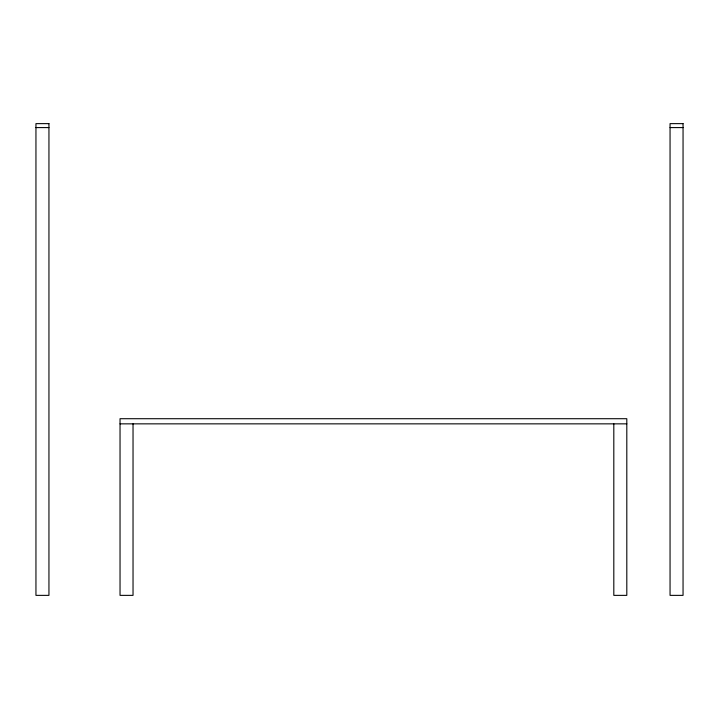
<?xml version="1.0" encoding="UTF-8"?>
<svg xmlns="http://www.w3.org/2000/svg" width="719" height="719" viewBox="0 0 719 719"><rect width="100%" height="100%" fill="white"/><g stroke="black" fill="none" stroke-linecap="round" stroke-linejoin="round"><path stroke-width="1.08" d="M35.95 127.587L48.946 127.587M670.054 127.587L683.05 127.587M120.037 423.851L626.806 423.851M613.81 423.851L613.81 595.368L626.806 595.368L626.806 418.71L120.037 418.71L120.037 595.368L133.033 595.368L133.033 423.851M48.946 123.632L35.95 123.632L35.95 595.368L48.946 595.368L48.946 123.632M683.05 123.632L670.054 123.632L670.054 595.368L683.05 595.368L683.05 123.632"/></g></svg>
